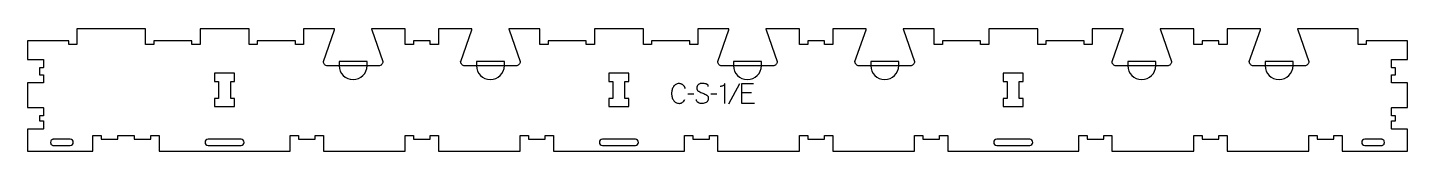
# Model space of a CAD drawing. Extents: x 0 to 2100, y 0 to 186.
import ezdxf

# ---------------------------------------------------------------- set-up
doc = ezdxf.new("R2010")
doc.units = 0
for name, color, linetype in [('1_ANYTOOL_1MMDEEP_LABELS_S', 2, 'CONTINUOUS'), ('3_ANYTOOL_CUTTHROUGH_INSID', 4, 'CONTINUOUS'), ('4_ANYTOOL_CUTTHROUGH_OUTSI', 5, 'CONTINUOUS'), ('5_ANYTOOL_HALF_MILL_9MM_IN', 3, 'CONTINUOUS')]:
    doc.layers.add(name, color=color, linetype=linetype)

msp = doc.modelspace()

# ---------------------------------------------------------------- linework, layer by layer
at = {"layer": '1_ANYTOOL_1MMDEEP_LABELS_S'}
for p, q in [((1013.546789, 86.364008), (1004.761075, 86.278294)), ((1048.603932, 86.364008), (1039.818218, 86.278294)), ((1083.446789, 102.006865), (1066.261075, 71.235436)), ((1101.532504, 88.549722), (1086.875361, 88.549722))]:
    msp.add_line(p, q, dxfattribs=at)
for points in [[(1000.903932, 94.978294, 0.059291), (999.367771, 97.90771, 0.066881), (997.153932, 100.356865, 0.04529), (995.836946, 101.280742, 0.046757), (994.373575, 101.947936, 0.04633), (992.733663, 102.352268, 0.037303), (991.046789, 102.478294, 0.054828), (988.541149, 102.202708, 0.073548), (986.198575, 101.305079, 0.073729), (984.229253, 99.776846, 0.056205), (982.711075, 97.785436, 0.033355), (981.489906, 95.395561, 0.034965), (980.605718, 92.862222, 0.034911), (980.07569, 90.194215, 0.031589), (979.903932, 87.478294, 0.032085), (980.078435, 84.761665, 0.035383), (980.616432, 82.094365, 0.035431), (981.514921, 79.559208, 0.033598), (982.753932, 77.171151, 0.058628), (984.316133, 75.170266, 0.073381), (986.337861, 73.651508, 0.072539), (988.783834, 72.750454, 0.05208), (991.389646, 72.478294, 0.033243), (992.831021, 72.57423, 0.042283), (994.239646, 72.885436, 0.042766), (995.482343, 73.392526, 0.044269), (996.618218, 74.106865, 0.055485), (998.630013, 76.021766, 0.045948), (1000.218218, 78.306865)], [(1035.789646, 97.892579, 0.071867), (1035.596533, 99.229186, 0.100684), (1034.970004, 100.410436, 0.047558), (1034.49545, 100.886887, 0.038563), (1033.94545, 101.275615, 0.037928), (1033.248262, 101.623083, 0.026634), (1032.511075, 101.878294, 0.028461), (1029.487742, 102.564276, 0.041577), (1026.403932, 102.821151, 0.036938), (1024.901572, 102.710011, 0.041531), (1023.436075, 102.365794, 0.041583), (1022.058698, 101.788585, 0.038125), (1020.789646, 100.999722, 0.057611), (1019.719494, 100.007818, 0.065808), (1018.925361, 98.787222, 0.06469), (1018.447865, 97.327667, 0.046778), (1018.303932, 95.792579, 0.052235), (1018.466288, 94.242737, 0.075448), (1019.011075, 92.792579, 0.076671), (1019.927167, 91.619527, 0.061023), (1021.132504, 90.735436, 0.021951), (1024.161358, 89.208091, 0.018213), (1027.303932, 87.928294, -0.02405), (1030.405417, 86.622831, -0.02981), (1033.346789, 84.992579, -0.068439), (1034.488091, 84.026649, -0.079282), (1035.296789, 82.774722, -0.076308), (1035.721789, 81.19604, -0.047772), (1035.746789, 79.549722, -0.046243), (1035.453555, 77.868763, -0.06359), (1034.803932, 76.297936, -0.064671), (1033.831108, 75.013748, -0.057073), (1032.575361, 73.999722, -0.067522), (1029.607052, 72.636812, -0.070793), (1026.382504, 72.135436, -0.064027), (1023.243488, 72.497952, -0.070447), (1020.318218, 73.678294, -0.054374), (1019.159801, 74.527926, -0.074742), (1018.261075, 75.639008, -0.075199), (1017.738068, 76.945386, -0.057737), (1017.575361, 78.349722)], [(1060.732504, 72.478294), (1060.732504, 102.521151, -0.057478), (1060.46848, 101.428183, -0.075801), (1059.928932, 100.447936, -0.075474), (1059.11348, 99.664062, -0.055107), (1058.118218, 99.114008, -0.039607), (1055.975977, 98.414496, -0.05918), (1053.746789, 98.149722)]]:
    msp.add_lwpolyline(points, format="xyb", dxfattribs=at)
msp.add_lwpolyline([(1105.818218, 72.478294), (1086.875361, 72.478294), (1086.875361, 102.478294), (1104.703932, 102.478294)], dxfattribs=at)
at = {"layer": '3_ANYTOOL_CUTTHROUGH_INSID'}
for points in [[(290.5, 105.544253), (290.5, 80.044253), (284.5, 80.044253), (284.5, 67.544253), (315, 67.544253), (315, 80.044253), (309, 80.044253), (309, 105.544253), (315, 105.544253), (315, 118.044253), (284.5, 118.044253), (284.5, 105.544253)], [(890.5, 105.544253), (890.5, 80.044253), (884.5, 80.044253), (884.5, 67.544253), (915, 67.544253), (915, 80.044253), (909, 80.044253), (909, 105.544253), (915, 105.544253), (915, 118.044253), (884.5, 118.044253), (884.5, 105.544253)], [(1490.5, 105.544253), (1490.5, 80.044253), (1484.5, 80.044253), (1484.5, 67.544253), (1515, 67.544253), (1515, 80.044253), (1509, 80.044253), (1509, 105.544253), (1515, 105.544253), (1515, 118.044253), (1484.5, 118.044253), (1484.5, 105.544253)]]:
    msp.add_lwpolyline(points, close=True, dxfattribs=at)
for points in [[(64.75, 8.5, 1), (64.75, 18), (39.009651, 18, 0.12263), (37.35456, 17.587875, 0.106401), (36.040385, 16.480762, 0.09127), (35.253336, 14.956608, 0.148392), (35.253336, 11.543392, 0.09127), (36.040385, 10.019238, 0.106401), (37.35456, 8.912125, 0.12263), (39.009651, 8.5)], [(274.75, 8.5), (324.75, 8.5, 1), (324.75, 18), (274.75, 18, 1)], [(874.75, 8.5), (924.75, 8.5, 1), (924.75, 18), (874.75, 18, 1)], [(1474.75, 8.5), (1524.75, 8.5, 1), (1524.75, 18), (1474.75, 18, 1)], [(2034.75, 8.5), (2060.490349, 8.5, 0.12263), (2062.14544, 8.912125, 0.106401), (2063.459615, 10.019238, 0.09127), (2064.246664, 11.543392, 0.148392), (2064.246664, 14.956608, 0.09127), (2063.459615, 16.480762, 0.106401), (2062.14544, 17.587875, 0.12263), (2060.490349, 18), (2034.75, 18, 1)]]:
    msp.add_lwpolyline(points, format="xyb", close=True, dxfattribs=at)
at = {"layer": '4_ANYTOOL_CUTTHROUGH_OUTSI'}
msp.add_lwpolyline([(0, 33.5), (0, 0), (99.5, 0), (99.5, 23.75, -0.414214), (99.75, 24), (111.75, 24, -0.414214), (112, 23.75), (112, 18), (137.5, 18), (137.5, 23.75, -0.414214), (137.75, 24), (149.75, 24), (161.75, 24, -0.414214), (162, 23.75), (162, 18), (187.5, 18), (187.5, 23.75, -0.414214), (187.75, 24), (199.75, 24, -0.414214), (200, 23.75), (200, 0), (399.5, 0), (399.5, 23.75, -0.414214), (399.75, 24), (411.75, 24, -0.414214), (412, 23.75), (412, 18), (437.5, 18), (437.5, 23.75, -0.414214), (437.75, 24), (449.75, 24, -0.414214), (450, 23.75), (450, 0), (574.5, 0), (574.5, 23.75, -0.414214), (574.75, 24), (586.75, 24, -0.414214), (587, 23.75), (587, 18), (612.5, 18), (612.5, 23.75, -0.414214), (612.75, 24), (624.75, 24, -0.414214), (625, 23.75), (625, 0), (749.5, 0), (749.5, 23.75, -0.414214), (749.75, 24), (761.75, 24, -0.414214), (762, 23.75), (762, 18), (787.5, 18), (787.5, 23.75, -0.414214), (787.75, 24), (799.75, 24, -0.414214), (800, 23.75), (800, 0), (999.5, 0), (999.5, 23.75, -0.414214), (999.75, 24), (1011.75, 24, -0.414214), (1012, 23.75), (1012, 18), (1037.5, 18), (1037.5, 23.75, -0.414214), (1037.75, 24), (1049.75, 24, -0.414214), (1050, 23.75), (1050, 0), (1174.5, 0), (1174.5, 23.75, -0.414214), (1174.75, 24), (1186.75, 24, -0.414214), (1187, 23.75), (1187, 18), (1212.5, 18), (1212.5, 23.75, -0.414214), (1212.75, 24), (1224.75, 24, -0.414214), (1225, 23.75), (1225, 0), (1349.5, 0), (1349.5, 23.75, -0.414214), (1349.75, 24), (1361.75, 24, -0.414214), (1362, 23.75), (1362, 18), (1387.5, 18), (1387.5, 23.75, -0.414214), (1387.75, 24), (1399.75, 24, -0.414214), (1400, 23.75), (1400, 0), (1599.5, 0), (1599.5, 23.75, -0.414214), (1599.75, 24), (1611.75, 24, -0.414214), (1612, 23.75), (1612, 18), (1637.5, 18), (1637.5, 23.75, -0.414214), (1637.75, 24), (1649.75, 24, -0.414214), (1650, 23.75), (1650, 0), (1774.5, 0), (1774.5, 23.75, -0.414214), (1774.75, 24), (1786.75, 24, -0.414214), (1787, 23.75), (1787, 18), (1812.5, 18), (1812.5, 23.75, -0.414214), (1812.75, 24), (1824.75, 24, -0.414214), (1825, 23.75), (1825, 0), (1949.5, 0), (1949.5, 23.75, -0.414214), (1949.75, 24), (1961.75, 24, -0.414214), (1962, 23.75), (1962, 18), (1987.5, 18), (1987.5, 23.75, -0.414214), (1987.75, 24), (1999.75, 24, -0.414214), (2000, 23.75), (2000, 0), (2099.5, 0), (2099.5, 33.5), (2075.75, 33.5, -0.414214), (2075.5, 33.75), (2075.5, 45.75, -0.414214), (2075.75, 46), (2081.5, 46), (2081.5, 53.589), (2075.75, 53.589, -0.414214), (2075.5, 53.839), (2075.5, 65.839, -0.414214), (2075.75, 66.089), (2099.5, 66.089), (2099.5, 103.5), (2075.75, 103.5, -0.414214), (2075.5, 103.75), (2075.5, 115.75, -0.414214), (2075.75, 116), (2081.5, 116), (2081.5, 126.5), (2075.75, 126.5, -0.414214), (2075.5, 126.75), (2075.5, 138.75, -0.414214), (2075.75, 139), (2099.5, 139), (2099.5, 167.5), (2037, 167.5), (2037, 161.75, -0.414214), (2036.75, 161.5), (2024.75, 161.5, -0.414214), (2024.5, 161.75), (2024.5, 185.5), (1949.75, 185.5), (1932.308521, 185.5, 0.06141), (1932.543431, 184.10513), (1949.438965, 135.832588, -0.084368), (1949.453, 135.75, -0.414214), (1943.203, 129.5), (1865.203, 129.5, -0.414214), (1858.953, 135.75, -0.084368), (1858.967035, 135.832588), (1875.866148, 184.116195, 0.061178), (1876.097563, 185.5), (1825, 185.5), (1825, 161.75, -0.414214), (1824.75, 161.5), (1812.75, 161.5, -0.414214), (1812.5, 161.75), (1812.5, 167.5), (1787, 167.5), (1787, 161.75, -0.414214), (1786.75, 161.5), (1774.75, 161.5, -0.414214), (1774.5, 161.75), (1774.5, 185.5), (1723.402521, 185.5, 0.06141), (1723.637431, 184.10513), (1740.532965, 135.832588, -0.084368), (1740.547, 135.75, -0.414214), (1734.297, 129.5), (1656.297, 129.5, -0.414214), (1650.047, 135.75, -0.084368), (1650.061035, 135.832588), (1666.960148, 184.116195, 0.061178), (1667.191563, 185.5), (1620, 185.5), (1620, 161.75, -0.414214), (1619.75, 161.5), (1607.75, 161.5, -0.414214), (1607.5, 161.75), (1607.5, 167.5), (1549.5, 167.5), (1549.5, 161.75, -0.414214), (1549.25, 161.5), (1537.25, 161.5, -0.414214), (1537, 161.75), (1537, 185.5), (1462.5, 185.5), (1462.5, 161.75, -0.414214), (1462.25, 161.5), (1450.25, 161.5, -0.414214), (1450, 161.75), (1450, 167.5), (1392, 167.5), (1392, 161.75, -0.414214), (1391.75, 161.5), (1379.75, 161.5, -0.414214), (1379.5, 161.75), (1379.5, 185.5), (1332.308521, 185.5, 0.06141), (1332.543431, 184.10513), (1349.438965, 135.832588, -0.084368), (1349.453, 135.75, -0.414214), (1343.203, 129.5), (1265.203, 129.5, -0.414214), (1258.953, 135.75, -0.084368), (1258.967035, 135.832588), (1275.866148, 184.116195, 0.061178), (1276.097563, 185.5), (1225, 185.5), (1225, 161.75, -0.414214), (1224.75, 161.5), (1212.75, 161.5, -0.414214), (1212.5, 161.75), (1212.5, 167.5), (1187, 167.5), (1187, 161.75, -0.414214), (1186.75, 161.5), (1174.75, 161.5, -0.414214), (1174.5, 161.75), (1174.5, 185.5), (1123.402521, 185.5, 0.06141), (1123.637431, 184.10513), (1140.532965, 135.832588, -0.084368), (1140.547, 135.75, -0.414214), (1134.297, 129.5), (1056.297, 129.5, -0.414214), (1050.047, 135.75, -0.084368), (1050.061035, 135.832588), (1066.960148, 184.116195, 0.061178), (1067.191563, 185.5), (1020, 185.5), (1020, 161.75, -0.414214), (1019.75, 161.5), (1007.75, 161.5, -0.414214), (1007.5, 161.75), (1007.5, 167.5), (949.5, 167.5), (949.5, 161.75, -0.414214), (949.25, 161.5), (937.25, 161.5, -0.414214), (937, 161.75), (937, 185.5), (862.5, 185.5), (862.5, 161.75, -0.414214), (862.25, 161.5), (850.25, 161.5, -0.414214), (850, 161.75), (850, 167.5), (792, 167.5), (792, 161.75, -0.414214), (791.75, 161.5), (779.75, 161.5, -0.414214), (779.5, 161.75), (779.5, 185.5), (732.308521, 185.5, 0.06141), (732.543431, 184.10513), (749.438965, 135.832588, -0.084368), (749.453, 135.75, -0.414214), (743.203, 129.5), (665.203, 129.5, -0.414214), (658.953, 135.75, -0.084368), (658.967035, 135.832588), (675.866148, 184.116195, 0.061178), (676.097563, 185.5), (625, 185.5), (625, 161.75, -0.414214), (624.75, 161.5), (612.75, 161.5, -0.414214), (612.5, 161.75), (612.5, 167.5), (587, 167.5), (587, 161.75, -0.414214), (586.75, 161.5), (574.75, 161.5, -0.414214), (574.5, 161.75), (574.5, 185.5), (523.402521, 185.5, 0.06141), (523.637431, 184.10513), (540.532965, 135.832588, -0.084368), (540.547, 135.75, -0.414214), (534.297, 129.5), (456.297, 129.5, -0.414214), (450.047, 135.75, -0.084368), (450.061035, 135.832588), (466.960148, 184.116195, 0.061178), (467.191563, 185.5), (449.75, 185.5), (420, 185.5), (420, 161.75, -0.414214), (419.75, 161.5), (407.75, 161.5, -0.414214), (407.5, 161.75), (407.5, 167.5), (349.5, 167.5), (349.5, 161.75, -0.414214), (349.25, 161.5), (337.25, 161.5, -0.414214), (337, 161.75), (337, 185.5), (262.5, 185.5), (262.5, 161.75, -0.414214), (262.25, 161.5), (250.25, 161.5, -0.414214), (250, 161.75), (250, 167.5), (192, 167.5), (192, 161.75, -0.414214), (191.75, 161.5), (179.75, 161.5, -0.414214), (179.5, 161.75), (179.5, 185.5), (149.75, 185.5), (75, 185.5), (75, 161.75, -0.414214), (74.75, 161.5), (62.75, 161.5, -0.414214), (62.5, 161.75), (62.5, 167.5), (0, 167.5), (0, 139), (23.75, 139, -0.414214), (24, 138.75), (24, 126.75, -0.414214), (23.75, 126.5), (18, 126.5), (18, 116), (23.75, 116, -0.414214), (24, 115.75), (24, 103.75, -0.414214), (23.75, 103.5), (0, 103.5), (0, 66.089), (23.75, 66.089, -0.414214), (24, 65.839), (24, 53.839, -0.414214), (23.75, 53.589), (18, 53.589), (18, 46), (23.75, 46, -0.414214), (24, 45.75), (24, 33.75, -0.414214), (23.75, 33.5)], format="xyb", close=True, dxfattribs=at)
at = {"layer": '5_ANYTOOL_HALF_MILL_9MM_IN'}
for points in [[(474.047002, 129.74, 0.999765), (516.547, 129.75), (516.547, 136), (474.047, 136)], [(682.953, 130), (682.953, 129.75, 1), (725.453, 129.75), (725.453, 136), (682.953, 136)], [(1074.047, 130), (1074.047, 129.75, 1), (1116.547, 129.75), (1116.547, 136), (1074.047, 136)], [(1282.953002, 129.74, 0.999765), (1325.453, 129.75), (1325.453, 136), (1282.953, 136)], [(1674.047002, 129.74, 0.999765), (1716.547, 129.75), (1716.547, 136), (1674.047, 136)], [(1882.953002, 129.74, 0.999765), (1925.453, 129.75), (1925.453, 136), (1882.953, 136)]]:
    msp.add_lwpolyline(points, format="xyb", close=True, dxfattribs=at)

doc.saveas('drawing.dxf')
